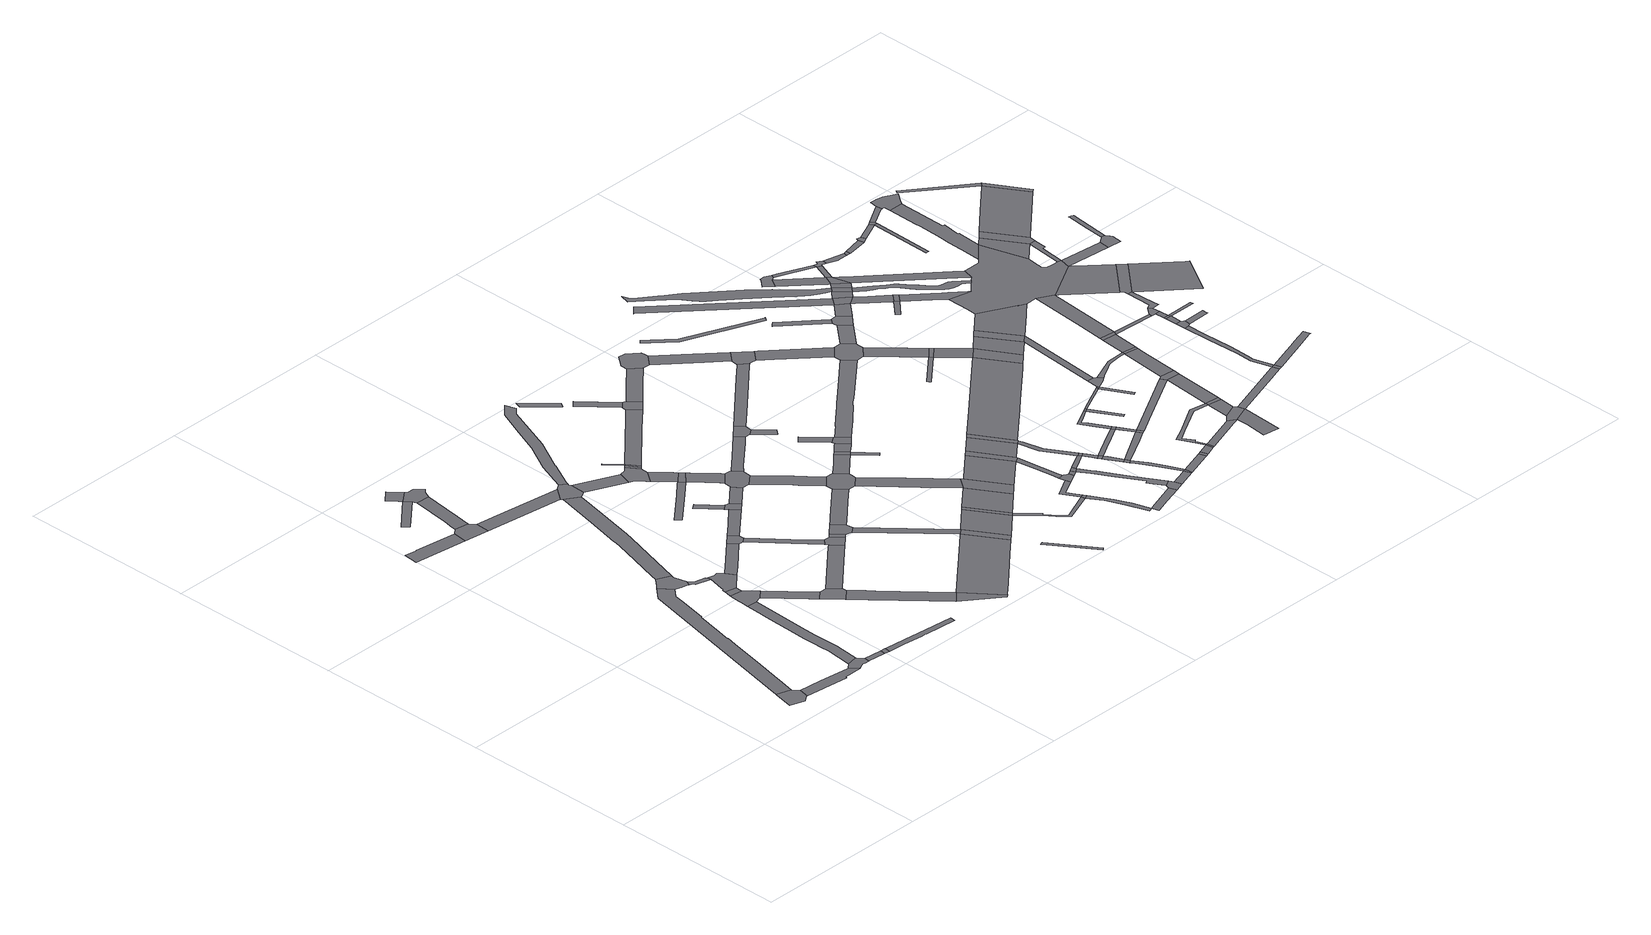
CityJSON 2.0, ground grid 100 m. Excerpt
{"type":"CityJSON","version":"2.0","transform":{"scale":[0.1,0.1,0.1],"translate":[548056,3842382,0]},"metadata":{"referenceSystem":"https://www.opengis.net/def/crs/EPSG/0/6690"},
"CityObjects":{
"road1":{"type":"Road","geometry":[{"type":"MultiSurface","lod":"1","boundaries":[[[0,1,2,3,4,5,6,7,8]]]}]},
"road2":{"type":"Road","attributes":{"RoadStructureAttribute.sectionType":"1"},"geometry":[{"type":"MultiSurface","lod":"1","boundaries":[[[9,6,5,10,11,12,13,14,15]]]}]},
"road3":{"type":"Road","attributes":{"RoadStructureAttribute.sectionType":"1"},"geometry":[{"type":"MultiSurface","lod":"1","boundaries":[[[16,17,18,19,0,8,20,21,22,23,24,25,26,27,28,29,30,31,32]]]}]},
"road4":{"type":"Road","attributes":{"RoadStructureAttribute.sectionType":"1"},"geometry":[{"type":"MultiSurface","lod":"1","boundaries":[[[33,34,35,36,37,38]]]}]},
"road5":{"type":"Road","geometry":[{"type":"MultiSurface","lod":"1","boundaries":[[[39,40,41,15,14,42,43,44,45,46,47]]]}]},
"road6":{"type":"Road","attributes":{"RoadStructureAttribute.sectionType":"1"},"geometry":[{"type":"MultiSurface","lod":"1","boundaries":[[[47,46,48,49,50]]]}]},
"road7":{"type":"Road","attributes":{"RoadStructureAttribute.sectionType":"1"},"geometry":[{"type":"MultiSurface","lod":"1","boundaries":[[[51,52,53,54,55,56,57,58,59,60,61,41,40,62,63,64,65,66]]]}]},
"road8":{"type":"Road","geometry":[{"type":"MultiSurface","lod":"1","boundaries":[[[50,49,67,68]]]}]},
"road9":{"type":"Road","attributes":{"RoadStructureAttribute.sectionType":"1"},"geometry":[{"type":"MultiSurface","lod":"1","boundaries":[[[69,70,71,72,73]]]}]},
"road10":{"type":"Road","geometry":[{"type":"MultiSurface","lod":"1","boundaries":[[[74,38,37,75,76,77]]]}]},
"road11":{"type":"Road","geometry":[{"type":"MultiSurface","lod":"1","boundaries":[[[78,79,16,32,80,81,82,83,84,85,86,87]]]}]},
"road12":{"type":"Road","attributes":{"RoadStructureAttribute.sectionType":"1"},"geometry":[{"type":"MultiSurface","lod":"1","boundaries":[[[88,89,90,91,74,77,92,93,94,95]]]}]},
"road13":{"type":"Road","attributes":{"RoadStructureAttribute.sectionType":"1"},"geometry":[{"type":"MultiSurface","lod":"1","boundaries":[[[96,97,98,99]]]}]},
"road14":{"type":"Road","geometry":[{"type":"MultiSurface","lod":"1","boundaries":[[[97,100,101,102,103,51,66,104,105,106,107,98]]]}]},
"road15":{"type":"Road","attributes":{"RoadStructureAttribute.sectionType":"1"},"geometry":[{"type":"MultiSurface","lod":"1","boundaries":[[[108,109,110,111,69,112]]]}]},
"road16":{"type":"Road","attributes":{"RoadStructureAttribute.sectionType":"1"},"geometry":[{"type":"MultiSurface","lod":"1","boundaries":[[[113,114,115,116,84,83,117,118,119,120,121,122]]]}]},
"road17":{"type":"Road","geometry":[{"type":"MultiSurface","lod":"1","boundaries":[[[123,124,112,69,73,88,95,125,126,127,128,129]]]}]},
"road18":{"type":"Road","geometry":[{"type":"MultiSurface","lod":"1","boundaries":[[[130,131,132,122,121,133,134,135,96,99,136,137]]]}]},
"road19":{"type":"Road","attributes":{"RoadStructureAttribute.sectionType":"1"},"geometry":[{"type":"MultiSurface","lod":"1","boundaries":[[[138,139,140,141,68,67,142,143,144,145,146,147]]]}]},
"road20":{"type":"Road","attributes":{"RoadStructureAttribute.sectionType":"1"},"geometry":[{"type":"MultiSurface","lod":"1","boundaries":[[[148,107,106,149,150,151,152]]]}]},
"road21":{"type":"Road","attributes":{"RoadStructureAttribute.sectionType":"1"},"geometry":[{"type":"MultiSurface","lod":"1","boundaries":[[[153,154,155,156,157,158,159,78,87,160,161,162,163,164]]]}]},
"road22":{"type":"Road","attributes":{"RoadStructureAttribute.sectionType":"1"},"geometry":[{"type":"MultiSurface","lod":"1","boundaries":[[[165,76,75,166,167]]]}]},
"road23":{"type":"Road","geometry":[{"type":"MultiSurface","lod":"1","boundaries":[[[168,152,151,169,170,171,172,173]]]}]},
"road24":{"type":"Road","attributes":{"RoadStructureAttribute.sectionType":"1"},"geometry":[{"type":"MultiSurface","lod":"1","boundaries":[[[174,175,137,136,176,177,178]]]}]},
"road25":{"type":"Road","attributes":{"RoadStructureAttribute.sectionType":"1"},"geometry":[{"type":"MultiSurface","lod":"1","boundaries":[[[179,180,181,171,170,182,183,184,185,186]]]}]},
"road26":{"type":"Road","geometry":[{"type":"MultiSurface","lod":"1","boundaries":[[[187,174,178,188,189,190,191,192,193]]]}]},
"road27":{"type":"Road","geometry":[{"type":"MultiSurface","lod":"1","boundaries":[[[194,195,167,166,153,164,196,197,198,199]]]}]},
"road28":{"type":"Road","attributes":{"RoadStructureAttribute.sectionType":"1"},"geometry":[{"type":"MultiSurface","lod":"1","boundaries":[[[200,201,173,172,202,203]]]}]},
"road29":{"type":"Road","geometry":[{"type":"MultiSurface","lod":"1","boundaries":[[[186,185,204,205]]]}]},
"road30":{"type":"Road","attributes":{"RoadStructureAttribute.sectionType":"1"},"geometry":[{"type":"MultiSurface","lod":"1","boundaries":[[[206,191,190,207,208]]]}]},
"road31":{"type":"Road","attributes":{"RoadStructureAttribute.sectionType":"1"},"geometry":[{"type":"MultiSurface","lod":"1","boundaries":[[[209,210,187,193,211]]]}]},
"road32":{"type":"Road","attributes":{"RoadStructureAttribute.sectionType":"1"},"geometry":[{"type":"MultiSurface","lod":"1","boundaries":[[[197,196,212,213,214,215]]]}]},
"road33":{"type":"Road","attributes":{"RoadStructureAttribute.sectionType":"1"},"geometry":[{"type":"MultiSurface","lod":"1","boundaries":[[[216,217,218,219,220,221,222,223]]]}]},
"road34":{"type":"Road","geometry":[{"type":"MultiSurface","lod":"1","boundaries":[[[224,225,226,227,228,229]]]}]},
"road35":{"type":"Road","geometry":[{"type":"MultiSurface","lod":"1","boundaries":[[[230,208,207,231,200,203,232,233,234,235]]]}]},
"road36":{"type":"Road","geometry":[{"type":"MultiSurface","lod":"1","boundaries":[[[236,237,229,228,238,209,211,239,240]]]}]},
"road37":{"type":"Road","attributes":{"RoadStructureAttribute.sectionType":"1"},"geometry":[{"type":"MultiSurface","lod":"1","boundaries":[[[241,235,234,242,243,244]]]}]},
"road38":{"type":"Road","geometry":[{"type":"MultiSurface","lod":"1","boundaries":[[[245,246,215,214,247,248,249,250,251,252]]]}]},
"road39":{"type":"Road","attributes":{"RoadStructureAttribute.sectionType":"1"},"geometry":[{"type":"MultiSurface","lod":"1","boundaries":[[[253,254,255,256,257,194,199,258,259,260,261,262,263,264]]]}]},
"road40":{"type":"Road","geometry":[{"type":"MultiSurface","lod":"1","boundaries":[[[265,241,244,266,267,268,269,270]]]}]},
"road41":{"type":"Road","geometry":[{"type":"MultiSurface","lod":"1","boundaries":[[[271,272,273,274]]]}]},
"road42":{"type":"Road","attributes":{"RoadStructureAttribute.sectionType":"1"},"geometry":[{"type":"MultiSurface","lod":"1","boundaries":[[[275,276,277,278,186,205,279,280,281,282,283,284]]]}]},
"road43":{"type":"Road","attributes":{"RoadStructureAttribute.sectionType":"1"},"geometry":[{"type":"MultiSurface","lod":"1","boundaries":[[[285,286,251,250,287,288,216,289]]]}]},
"road44":{"type":"Road","attributes":{"RoadStructureAttribute.sectionType":"1"},"geometry":[{"type":"MultiSurface","lod":"1","boundaries":[[[273,245,252,290]]]}]},
"road45":{"type":"Road","attributes":{"RoadStructureAttribute.sectionType":"1"},"geometry":[{"type":"MultiSurface","lod":"1","boundaries":[[[291,240,239,292]]]}]},
"road46":{"type":"Road","geometry":[{"type":"MultiSurface","lod":"1","boundaries":[[[274,273,290,293]]]}]},
"road47":{"type":"Road","geometry":[{"type":"MultiSurface","lod":"1","boundaries":[[[289,216,223,294,295]]]}]},
"road48":{"type":"Road","attributes":{"RoadStructureAttribute.sectionType":"1"},"geometry":[{"type":"MultiSurface","lod":"1","boundaries":[[[296,297,298,295,294,299,300,301,302,303,304]]]}]},
"road49":{"type":"Road","attributes":{"RoadStructureAttribute.sectionType":"1"},"geometry":[{"type":"MultiSurface","lod":"1","boundaries":[[[268,267,275,305]]]}]},
"road50":{"type":"Road","geometry":[{"type":"MultiSurface","lod":"1","boundaries":[[[306,304,303,307,308,291,292,309,310,311,312,313,314,315]]]}]},
"road51":{"type":"Road","attributes":{"RoadStructureAttribute.sectionType":"1"},"geometry":[{"type":"MultiSurface","lod":"1","boundaries":[[[316,317,318,265,270,319,320,321]]]}]},
"road52":{"type":"Road","attributes":{"RoadStructureAttribute.sectionType":"1"},"geometry":[{"type":"MultiSurface","lod":"1","boundaries":[[[322,323,324,325,311,310,326,327,328,329,330,331]]]}]},
"road53":{"type":"Road","attributes":{"RoadStructureAttribute.sectionType":"1"},"geometry":[{"type":"MultiSurface","lod":"1","boundaries":[[[332,333,334,335,274,293,336,337]]]}]},
"road54":{"type":"Road","geometry":[{"type":"MultiSurface","lod":"1","boundaries":[[[305,275,284,338]]]}]},
"road55":{"type":"Road","geometry":[{"type":"MultiSurface","lod":"1","boundaries":[[[339,340,341,342,343]]]}]},
"road56":{"type":"Road","attributes":{"RoadStructureAttribute.sectionType":"1"},"geometry":[{"type":"MultiSurface","lod":"1","boundaries":[[[344,345,315,314,346,347,348,349]]]}]},
"road57":{"type":"Road","attributes":{"RoadStructureAttribute.sectionType":"1"},"geometry":[{"type":"MultiSurface","lod":"1","boundaries":[[[350,351,305,338,352,353,354,355,356]]]}]},
"road58":{"type":"Road","attributes":{"RoadStructureAttribute.sectionType":"1"},"geometry":[{"type":"MultiSurface","lod":"1","boundaries":[[[357,358,359,360,361,362]]]}]},
"road59":{"type":"Road","geometry":[{"type":"MultiSurface","lod":"1","boundaries":[[[331,330,363,364,316,321,365,366,367,368,369]]]}]},
"road60":{"type":"Road","geometry":[{"type":"MultiSurface","lod":"1","boundaries":[[[370,371,372,373]]]}]},
"road61":{"type":"Road","geometry":[{"type":"MultiSurface","lod":"1","boundaries":[[[374,350,356,375]]]}]},
"road62":{"type":"Road","attributes":{"RoadStructureAttribute.sectionType":"1"},"geometry":[{"type":"MultiSurface","lod":"1","boundaries":[[[376,366,365,377,378,379]]]}]},
"road63":{"type":"Road","attributes":{"RoadStructureAttribute.sectionType":"1"},"geometry":[{"type":"MultiSurface","lod":"1","boundaries":[[[380,381,382,369,368,383,384,385]]]}]},
"road64":{"type":"Road","geometry":[{"type":"MultiSurface","lod":"1","boundaries":[[[373,372,332,337,386,387,388]]]}]},
"road65":{"type":"Road","geometry":[{"type":"MultiSurface","lod":"1","boundaries":[[[389,344,349,390,391,392]]]}]},
"road66":{"type":"Road","attributes":{"RoadStructureAttribute.sectionType":"1"},"geometry":[{"type":"MultiSurface","lod":"1","boundaries":[[[378,374,375,393,394]]]}]},
"road67":{"type":"Road","geometry":[{"type":"MultiSurface","lod":"1","boundaries":[[[395,396,391,390]]]}]},
"road68":{"type":"Road","geometry":[{"type":"MultiSurface","lod":"1","boundaries":[[[397,380,385,398]]]}]},
"road69":{"type":"Road","attributes":{"RoadStructureAttribute.sectionType":"1"},"geometry":[{"type":"MultiSurface","lod":"1","boundaries":[[[399,400,401,402,375,356,403,404,405,406,407]]]}]},
"road70":{"type":"Road","attributes":{"RoadStructureAttribute.sectionType":"1"},"geometry":[{"type":"MultiSurface","lod":"1","boundaries":[[[408,409,397,398,410,411]]]}]},
"road71":{"type":"Road","geometry":[{"type":"MultiSurface","lod":"1","boundaries":[[[412,413,414,398,385]]]}]},
"road72":{"type":"Road","geometry":[{"type":"MultiSurface","lod":"1","boundaries":[[[415,416,417,418,419]]]}]},
"road73":{"type":"Road","geometry":[{"type":"MultiSurface","lod":"1","boundaries":[[[379,378,394,420,421,422]]]}]},
"road74":{"type":"Road","attributes":{"RoadStructureAttribute.sectionType":"1"},"geometry":[{"type":"MultiSurface","lod":"1","boundaries":[[[423,424,425,426,388,387,427,428]]]}]},
"road75":{"type":"Road","geometry":[{"type":"MultiSurface","lod":"1","boundaries":[[[419,418,429,408,411,430,431]]]}]},
"road76":{"type":"Road","attributes":{"RoadStructureAttribute.sectionType":"1"},"geometry":[{"type":"MultiSurface","lod":"1","boundaries":[[[432,433,434,422,421,435,436,437,438,439]]]}]},
"road77":{"type":"Road","geometry":[{"type":"MultiSurface","lod":"1","boundaries":[[[440,407,406,441]]]}]},
"road78":{"type":"Road","attributes":{"RoadStructureAttribute.sectionType":"1"},"geometry":[{"type":"MultiSurface","lod":"1","boundaries":[[[442,443,444,407,440,445,446,447]]]}]},
"road79":{"type":"Road","attributes":{"RoadStructureAttribute.sectionType":"1"},"geometry":[{"type":"MultiSurface","lod":"1","boundaries":[[[448,449,450,451,441,406,452,453,454,455]]]}]},
"road80":{"type":"Road","attributes":{"RoadStructureAttribute.sectionType":"1"},"geometry":[{"type":"MultiSurface","lod":"1","boundaries":[[[456,457,458,459,389,392,460,461,462,463]]]}]},
"road81":{"type":"Road","geometry":[{"type":"MultiSurface","lod":"1","boundaries":[[[464,465,423,428,466,467,468,469,470,471]]]}]},
"road82":{"type":"Road","geometry":[{"type":"MultiSurface","lod":"1","boundaries":[[[472,432,439,473,474]]]}]},
"road83":{"type":"Road","geometry":[{"type":"MultiSurface","lod":"1","boundaries":[[[475,476,477,478,442,447,479,480]]]}]},
"road84":{"type":"Road","attributes":{"RoadStructureAttribute.sectionType":"1"},"geometry":[{"type":"MultiSurface","lod":"1","boundaries":[[[481,482,473,439,483,484,478,477]]]}]},
"road85":{"type":"Road","attributes":{"RoadStructureAttribute.sectionType":"1"},"geometry":[{"type":"MultiSurface","lod":"1","boundaries":[[[485,486,455,487,488,489]]]}]},
"road86":{"type":"Road","attributes":{"RoadStructureAttribute.sectionType":"1"},"geometry":[{"type":"MultiSurface","lod":"1","boundaries":[[[490,480,479,491]]]}]},
"road87":{"type":"Road","attributes":{"RoadStructureAttribute.sectionType":"1"},"geometry":[{"type":"MultiSurface","lod":"1","boundaries":[[[492,493,472,474,494,495,496,497,498]]]}]},
"road88":{"type":"Road","geometry":[{"type":"MultiSurface","lod":"1","boundaries":[[[499,490,491,500]]]}]},
"road89":{"type":"Road","attributes":{"RoadStructureAttribute.sectionType":"1"},"geometry":[{"type":"MultiSurface","lod":"1","boundaries":[[[501,467,466,502,503,504]]]}]},
"road90":{"type":"Road","attributes":{"RoadStructureAttribute.sectionType":"1"},"geometry":[{"type":"MultiSurface","lod":"1","boundaries":[[[505,506,507,508,500,491,509,510,511,512,513,514,515]]]}]},
"road91":{"type":"Road","attributes":{"RoadStructureAttribute.sectionType":"1"},"geometry":[{"type":"MultiSurface","lod":"1","boundaries":[[[516,517,518,519,520,521,522,523,524,525,431,430,526,527,528,529,530,531,532,533,534,535]]]}]},
"road92":{"type":"Road","geometry":[{"type":"MultiSurface","lod":"1","boundaries":[[[536,537,492,498,538,539]]]}]},
"road93":{"type":"Road","attributes":{"RoadStructureAttribute.sectionType":"1"},"geometry":[{"type":"MultiSurface","lod":"1","boundaries":[[[540,541,499,500,542,543]]]}]},
"road94":{"type":"Road","geometry":[{"type":"MultiSurface","lod":"1","boundaries":[[[515,514,485,489,544,545]]]}]},
"road95":{"type":"Road","attributes":{"RoadStructureAttribute.sectionType":"1"},"geometry":[{"type":"MultiSurface","lod":"1","boundaries":[[[546,547,538,498,548,540,549]]]}]},
"road96":{"type":"Road","geometry":[{"type":"MultiSurface","lod":"1","boundaries":[[[549,540,543,550]]]}]},
"road97":{"type":"Road","attributes":{"RoadStructureAttribute.sectionType":"1"},"geometry":[{"type":"MultiSurface","lod":"1","boundaries":[[[551,552,550,543,553,554,555]]]}]},
"road98":{"type":"Road","geometry":[{"type":"MultiSurface","lod":"1","boundaries":[[[555,554,556,557]]]}]},
"road99":{"type":"Road","geometry":[{"type":"MultiSurface","lod":"1","boundaries":[[[504,503,558,456,463,559,560,561]]]}]},
"road100":{"type":"Road","attributes":{"RoadStructureAttribute.sectionType":"1"},"geometry":[{"type":"MultiSurface","lod":"1","boundaries":[[[562,557,556,563,564,565]]]}]},
"road101":{"type":"Road","attributes":{"RoadStructureAttribute.sectionType":"1"},"geometry":[{"type":"MultiSurface","lod":"1","boundaries":[[[566,567,568,545,544,569]]]}]},
"road102":{"type":"Road","geometry":[{"type":"MultiSurface","lod":"1","boundaries":[[[565,564,570,571]]]}]},
"road103":{"type":"Road","attributes":{"RoadStructureAttribute.sectionType":"1"},"geometry":[{"type":"MultiSurface","lod":"1","boundaries":[[[572,573,574,571,570,575,576,566,577]]]}]},
"road104":{"type":"Road","geometry":[{"type":"MultiSurface","lod":"1","boundaries":[[[577,566,569,578]]]}]},
"road105":{"type":"Road","attributes":{"RoadStructureAttribute.sectionType":"1"},"geometry":[{"type":"MultiSurface","lod":"1","boundaries":[[[579,580,581,582,583,584,585,586,587,588,589]]]}]},
"road106":{"type":"Road","attributes":{"RoadStructureAttribute.sectionType":"1"},"geometry":[{"type":"MultiSurface","lod":"1","boundaries":[[[590,591,592,593,555,557,594,595,596,597]]]}]},
"road107":{"type":"Road","attributes":{"RoadStructureAttribute.sectionType":"1"},"geometry":[{"type":"MultiSurface","lod":"1","boundaries":[[[598,561,560,599,600,601]]]}]},
"road108":{"type":"Road","attributes":{"RoadStructureAttribute.sectionType":"1"},"geometry":[{"type":"MultiSurface","lod":"1","boundaries":[[[602,603,604,565,571,605,606,607]]]}]},
"road109":{"type":"Road","attributes":{"RoadStructureAttribute.sectionType":"1"},"geometry":[{"type":"MultiSurface","lod":"1","boundaries":[[[608,609,577,578,610,611,612]]]}]},
"road110":{"type":"Road","attributes":{"RoadStructureAttribute.sectionType":"1"},"geometry":[{"type":"MultiSurface","lod":"1","boundaries":[[[613,614,615,616,536,539,617,618,619,620,621,622]]]}]},
"road111":{"type":"Road","attributes":{"RoadStructureAttribute.sectionType":"1"},"geometry":[{"type":"MultiSurface","lod":"1","boundaries":[[[623,624,625,626,590,627,628,629,630,631]]]}]},
"road112":{"type":"Road","geometry":[{"type":"MultiSurface","lod":"1","boundaries":[[[632,608,612,633]]]}]},
"road113":{"type":"Road","geometry":[{"type":"MultiSurface","lod":"1","boundaries":[[[627,590,597,634]]]}]},
"road114":{"type":"Road","attributes":{"RoadStructureAttribute.sectionType":"1"},"geometry":[{"type":"MultiSurface","lod":"1","boundaries":[[[634,597,602,635]]]}]},
"road115":{"type":"Road","geometry":[{"type":"MultiSurface","lod":"1","boundaries":[[[636,637,601,600,516,535,638,639,640,641,642]]]}]},
"road116":{"type":"Road","geometry":[{"type":"MultiSurface","lod":"1","boundaries":[[[635,602,607,643]]]}]},
"road117":{"type":"Road","attributes":{"RoadStructureAttribute.sectionType":"1"},"geometry":[{"type":"MultiSurface","lod":"1","boundaries":[[[644,645,632,633,646]]]}]},
"road118":{"type":"Road","geometry":[{"type":"MultiSurface","lod":"1","boundaries":[[[647,648,649,650,651,652]]]}]},
"road119":{"type":"Road","geometry":[{"type":"MultiSurface","lod":"1","boundaries":[[[653,644,646,654]]]}]},
"road120":{"type":"Road","geometry":[{"type":"MultiSurface","lod":"1","boundaries":[[[655,623,631,656]]]}]},
"road121":{"type":"Road","geometry":[{"type":"MultiSurface","lod":"1","boundaries":[[[657,658,659,656,631]]]}]},
"road122":{"type":"Road","attributes":{"RoadStructureAttribute.sectionType":"1"},"geometry":[{"type":"MultiSurface","lod":"1","boundaries":[[[660,661,639,638,662,663,647,664]]]}]},
"road123":{"type":"Road","attributes":{"RoadStructureAttribute.sectionType":"1"},"geometry":[{"type":"MultiSurface","lod":"1","boundaries":[[[665,666,667,668,669,670,671,672,673,674]]]}]},
"road124":{"type":"Road","attributes":{"RoadStructureAttribute.sectionType":"1"},"geometry":[{"type":"MultiSurface","lod":"1","boundaries":[[[675,676,677,678,679,680]]]}]},
"road125":{"type":"Road","attributes":{"RoadStructureAttribute.sectionType":"1"},"geometry":[{"type":"MultiSurface","lod":"1","boundaries":[[[681,636,642,682]]]}]},
"road126":{"type":"Road","attributes":{"RoadStructureAttribute.sectionType":"1"},"geometry":[{"type":"MultiSurface","lod":"1","boundaries":[[[683,684,655,656,685]]]}]},
"road127":{"type":"Road","geometry":[{"type":"MultiSurface","lod":"1","boundaries":[[[664,647,652,686]]]}]},
"road128":{"type":"Road","attributes":{"RoadStructureAttribute.sectionType":"1"},"geometry":[{"type":"MultiSurface","lod":"1","boundaries":[[[687,688,689,690,644,653,691,692,693,694,695,696,697]]]}]},
"road129":{"type":"Road","attributes":{"RoadStructureAttribute.sectionType":"1"},"geometry":[{"type":"MultiSurface","lod":"1","boundaries":[[[698,699,700,653,654,701,702,703]]]}]},
"road130":{"type":"Road","geometry":[{"type":"MultiSurface","lod":"1","boundaries":[[[704,705,706,707,708,709,710,711,712,713,714,715,716,717,718,719,720,721,722,723,724,725,726,727,728,729,730,731,732,733]]]}]},
"road131":{"type":"Road","attributes":{"RoadStructureAttribute.sectionType":"1"},"geometry":[{"type":"MultiSurface","lod":"1","boundaries":[[[734,735,686,652,736,613,737]]]}]},
"road132":{"type":"Road","geometry":[{"type":"MultiSurface","lod":"1","boundaries":[[[738,680,679,681,682,739,740]]]}]},
"road133":{"type":"Road","attributes":{"RoadStructureAttribute.sectionType":"1"},"geometry":[{"type":"MultiSurface","lod":"1","boundaries":[[[741,635,643,742,743]]]}]},
"road134":{"type":"Road","geometry":[{"type":"MultiSurface","lod":"1","boundaries":[[[744,683,685,745]]]}]},
"road135":{"type":"Road","geometry":[{"type":"MultiSurface","lod":"1","boundaries":[[[746,747,748,745,685]]]}]},
"road136":{"type":"Road","geometry":[{"type":"MultiSurface","lod":"1","boundaries":[[[737,613,622,749,750]]]}]},
"road137":{"type":"Road","attributes":{"RoadStructureAttribute.sectionType":"1"},"geometry":[{"type":"MultiSurface","lod":"1","boundaries":[[[673,738,740,751]]]}]},
"road138":{"type":"Road","geometry":[{"type":"MultiSurface","lod":"1","boundaries":[[[752,744,745,753,754,755,756,757]]]}]},
"road139":{"type":"Road","attributes":{"RoadStructureAttribute.sectionType":"1"},"geometry":[{"type":"MultiSurface","lod":"1","boundaries":[[[758,703,759,760,761]]]}]},
"road140":{"type":"Road","geometry":[{"type":"MultiSurface","lod":"1","boundaries":[[[762,763,764,698,703,758,765]]]}]},
"road141":{"type":"Road","geometry":[{"type":"MultiSurface","lod":"1","boundaries":[[[766,767,768,769,770,771,772,773,774,775,776]]]}]},
"road142":{"type":"Road","attributes":{"RoadStructureAttribute.sectionType":"1"},"geometry":[{"type":"MultiSurface","lod":"1","boundaries":[[[777,737,750,778,779,780]]]}]},
"road143":{"type":"Road","attributes":{"RoadStructureAttribute.sectionType":"1"},"geometry":[{"type":"MultiSurface","lod":"1","boundaries":[[[696,763,762,781]]]}]},
"road144":{"type":"Road","geometry":[{"type":"MultiSurface","lod":"1","boundaries":[[[674,673,751,782]]]}]},
"road145":{"type":"Road","attributes":{"RoadStructureAttribute.sectionType":"1"},"geometry":[{"type":"MultiSurface","lod":"1","boundaries":[[[783,784,785,780,752,757]]]}]},
"road146":{"type":"Road","geometry":[{"type":"MultiSurface","lod":"1","boundaries":[[[697,696,781,786]]]}]},
"road147":{"type":"Road","attributes":{"RoadStructureAttribute.sectionType":"1"},"geometry":[{"type":"MultiSurface","lod":"1","boundaries":[[[732,787,788,674,782,789]]]}]},
"road148":{"type":"Road","attributes":{"RoadStructureAttribute.sectionType":"1"},"geometry":[{"type":"MultiSurface","lod":"1","boundaries":[[[790,791,773,772,792,793,794,795]]]}]},
"road149":{"type":"Road","geometry":[{"type":"MultiSurface","lod":"1","boundaries":[[[796,797,798,799]]]}]},
"road150":{"type":"Road","geometry":[{"type":"MultiSurface","lod":"1","boundaries":[[[800,801,802,777,780,785]]]}]},
"road151":{"type":"Road","attributes":{"RoadStructureAttribute.sectionType":"1"},"geometry":[{"type":"MultiSurface","lod":"1","boundaries":[[[803,804,782,751,805,806,807,796,808]]]}]},
"road152":{"type":"Road","attributes":{"RoadStructureAttribute.sectionType":"1"},"geometry":[{"type":"MultiSurface","lod":"1","boundaries":[[[743,809,697,786,810,811]]]}]},
"road153":{"type":"Road","attributes":{"RoadStructureAttribute.sectionType":"1"},"geometry":[{"type":"MultiSurface","lod":"1","boundaries":[[[812,813,755,754,814,815,816,817,818,819,820]]]}]},
"road154":{"type":"Road","geometry":[{"type":"MultiSurface","lod":"1","boundaries":[[[733,732,789,821]]]}]},
"road155":{"type":"Road","attributes":{"RoadStructureAttribute.sectionType":"1"},"geometry":[{"type":"MultiSurface","lod":"1","boundaries":[[[794,733,821,822,823]]]}]},
"road156":{"type":"Road","attributes":{"RoadStructureAttribute.sectionType":"1"},"geometry":[{"type":"MultiSurface","lod":"1","boundaries":[[[824,776,775,825,826,827]]]}]},
"road157":{"type":"Road","geometry":[{"type":"MultiSurface","lod":"1","boundaries":[[[828,829,741,743,811,830]]]}]},
"road158":{"type":"Road","geometry":[{"type":"MultiSurface","lod":"1","boundaries":[[[808,796,799,831]]]}]},
"road159":{"type":"Road","geometry":[{"type":"MultiSurface","lod":"1","boundaries":[[[795,794,823,832]]]}]},
"road160":{"type":"Road","attributes":{"RoadStructureAttribute.sectionType":"1"},"geometry":[{"type":"MultiSurface","lod":"1","boundaries":[[[826,795,832,833,834]]]}]},
"road161":{"type":"Road","attributes":{"RoadStructureAttribute.sectionType":"1"},"geometry":[{"type":"MultiSurface","lod":"1","boundaries":[[[820,828,830,835,836]]]}]},
"road162":{"type":"Road","geometry":[{"type":"MultiSurface","lod":"1","boundaries":[[[837,838,800,785,839,840,841,842,843,844,845,846,847,848]]]}]},
"road163":{"type":"Road","attributes":{"RoadStructureAttribute.sectionType":"1"},"geometry":[{"type":"MultiSurface","lod":"1","boundaries":[[[849,850,851,852,765,758,853,854]]]}]},
"road164":{"type":"Road","geometry":[{"type":"MultiSurface","lod":"1","boundaries":[[[812,820,836,855]]]}]},
"road165":{"type":"Road","geometry":[{"type":"MultiSurface","lod":"1","boundaries":[[[856,857,827,826,834,858,859,860]]]}]},
"road166":{"type":"Road","attributes":{"RoadStructureAttribute.sectionType":"1"},"geometry":[{"type":"MultiSurface","lod":"1","boundaries":[[[861,862,863,831,799,864,865,866]]]}]},
"road167":{"type":"Road","geometry":[{"type":"MultiSurface","lod":"1","boundaries":[[[867,868,869,870,871,872,873,874,875,876,877,878,821,789,879,880,881,882,883,884,885,886,887,888,889,890,891,892,893,894,895,896,897]]]}]},
"road168":{"type":"Road","attributes":{"RoadStructureAttribute.sectionType":"1"},"geometry":[{"type":"MultiSurface","lod":"1","boundaries":[[[898,812,855,899]]]}]},
"road169":{"type":"Road","geometry":[{"type":"MultiSurface","lod":"1","boundaries":[[[900,898,899,901]]]}]},
"road170":{"type":"Road","attributes":{"RoadStructureAttribute.sectionType":"1"},"geometry":[{"type":"MultiSurface","lod":"1","boundaries":[[[902,860,859,903,904,905,906]]]}]},
"road171":{"type":"Road","attributes":{"RoadStructureAttribute.sectionType":"1"},"geometry":[{"type":"MultiSurface","lod":"1","boundaries":[[[907,908,909,832,823,910,911,912,913]]]}]},
"road172":{"type":"Road","geometry":[{"type":"MultiSurface","lod":"1","boundaries":[[[914,906,905,915]]]}]},
"road173":{"type":"Road","attributes":{"RoadStructureAttribute.sectionType":"1"},"geometry":[{"type":"MultiSurface","lod":"1","boundaries":[[[916,917,900,901,918,919]]]}]},
"road174":{"type":"Road","geometry":[{"type":"MultiSurface","lod":"1","boundaries":[[[920,849,854,921]]]}]},
"road175":{"type":"Road","attributes":{"RoadStructureAttribute.sectionType":"1"},"geometry":[{"type":"MultiSurface","lod":"1","boundaries":[[[901,899,922,923]]]}]},
"road176":{"type":"Road","attributes":{"RoadStructureAttribute.sectionType":"1"},"geometry":[{"type":"MultiSurface","lod":"1","boundaries":[[[924,925,914,915,926,927]]]}]},
"road177":{"type":"Road","attributes":{"RoadStructureAttribute.sectionType":"1"},"geometry":[{"type":"MultiSurface","lod":"1","boundaries":[[[928,929,930,931,932,933,934,935,936,849,920]]]}]},
"road178":{"type":"Road","geometry":[{"type":"MultiSurface","lod":"1","boundaries":[[[937,938,939,940,913,912,897,896,866,865,941,837,848,846,845,942,916,919,943,944,945,946,947,948,949,950]]]}]},
"road179":{"type":"Road","geometry":[{"type":"MultiSurface","lod":"1","boundaries":[[[951,924,927,952,953]]]}]},
"road180":{"type":"Road","geometry":[{"type":"MultiSurface","lod":"1","boundaries":[[[954,955,956,957,933,932,958,959,960,961]]]}]},
"road181":{"type":"Road","attributes":{"RoadStructureAttribute.sectionType":"1"},"geometry":[{"type":"MultiSurface","lod":"1","boundaries":[[[962,963,957,956]]]}]},
"road182":{"type":"Road","geometry":[{"type":"MultiSurface","lod":"1","boundaries":[[[964,965,963,962]]]}]},
"road183":{"type":"Road","attributes":{"RoadStructureAttribute.sectionType":"1"},"geometry":[{"type":"MultiSurface","lod":"1","boundaries":[[[966,967,965,964]]]}]},
"road184":{"type":"Road","geometry":[{"type":"MultiSurface","lod":"1","boundaries":[[[968,923,922,967,966,969]]]}]},
"road185":{"type":"Road","attributes":{"RoadStructureAttribute.sectionType":"1"},"geometry":[{"type":"MultiSurface","lod":"1","boundaries":[[[970,953,952,971,972]]]}]},
"road186":{"type":"Road","attributes":{"RoadStructureAttribute.sectionType":"1"},"geometry":[{"type":"MultiSurface","lod":"1","boundaries":[[[973,974,975,920,921,976,977,978,979]]]}]},
"road187":{"type":"Road","attributes":{"RoadStructureAttribute.sectionType":"1"},"geometry":[{"type":"MultiSurface","lod":"1","boundaries":[[[972,980,981,982,983,984]]]}]},
"road188":{"type":"Road","geometry":[{"type":"MultiSurface","lod":"1","boundaries":[[[985,986,987,961,960]]]}]},
"road189":{"type":"Road","attributes":{"RoadStructureAttribute.sectionType":"1"},"geometry":[{"type":"MultiSurface","lod":"1","boundaries":[[[988,989,990,991,992,993,968,969]]]}]},
"road190":{"type":"Road","geometry":[{"type":"MultiSurface","lod":"1","boundaries":[[[994,970,972,984,995]]]}]},
"road191":{"type":"Road","geometry":[{"type":"MultiSurface","lod":"1","boundaries":[[[996,997,998,964,962]]]}]},
"road192":{"type":"Road","geometry":[{"type":"MultiSurface","lod":"1","boundaries":[[[999,1000,943,919,1001,1002,1003,1004]]]}]},
"road193":{"type":"Road","attributes":{"RoadStructureAttribute.sectionType":"1"},"geometry":[{"type":"MultiSurface","lod":"1","boundaries":[[[1005,1006,994,995,1007,1008]]]}]},
"road194":{"type":"Road","attributes":{"RoadStructureAttribute.sectionType":"1"},"geometry":[{"type":"MultiSurface","lod":"1","boundaries":[[[1009,1010,1011,1012,1013,1014,1015,938,937,1016,1017,1018,1019,1020]]]}]},
"road195":{"type":"Road","geometry":[{"type":"MultiSurface","lod":"1","boundaries":[[[1021,1022,1023,937,950,1024,1025,1026,1027,1028]]]}]},
"road196":{"type":"Road","geometry":[{"type":"MultiSurface","lod":"1","boundaries":[[[1004,1003,1029,991,990,1030]]]}]},
"road197":{"type":"Road","attributes":{"RoadStructureAttribute.sectionType":"1"},"geometry":[{"type":"MultiSurface","lod":"1","boundaries":[[[1028,945,944,1031,1032,1033]]]}]},
"road198":{"type":"Road","geometry":[{"type":"MultiSurface","lod":"1","boundaries":[[[1034,1035,1021,1028,1033,1036]]]}]},
"road199":{"type":"Road","geometry":[{"type":"MultiSurface","lod":"1","boundaries":[[[1037,1038,1039,1005,1008,1040,1041,1009,1020,1042,1043,1044,1045,1046,1047]]]}]},
"road200":{"type":"Road","attributes":{"RoadStructureAttribute.sectionType":"1"},"geometry":[{"type":"MultiSurface","lod":"1","boundaries":[[[1048,1030,990,1049,1050,1051,1052]]]}]},
"road201":{"type":"Road","geometry":[{"type":"MultiSurface","lod":"1","boundaries":[[[1053,944,943,1054,1055]]]}]},
"road202":{"type":"Road","geometry":[{"type":"MultiSurface","lod":"1","boundaries":[[[1056,1057,1058,1055,1054,1059,1060,1061,1062,1063]]]}]},
"road203":{"type":"Road","attributes":{"RoadStructureAttribute.sectionType":"1"},"geometry":[{"type":"MultiSurface","lod":"1","boundaries":[[[1064,1065,1066,1067,1034,1036,1068,1069,1070]]]}]},
"road204":{"type":"Road","attributes":{"RoadStructureAttribute.sectionType":"1"},"geometry":[{"type":"MultiSurface","lod":"1","boundaries":[[[1071,1072,1064,1073]]]}]},
"road205":{"type":"Road","attributes":{"RoadStructureAttribute.sectionType":"1"},"geometry":[{"type":"MultiSurface","lod":"1","boundaries":[[[1074,1075,1076,1077,1078,1056,1063]]]}]},
"road206":{"type":"Road","geometry":[{"type":"MultiSurface","lod":"1","boundaries":[[[1073,1064,1070,1079,1080]]]}]}
},
"vertices":[
[364,269,0],[361,257,0],[338,152,0],[420,126,0],[455,150,0],[460,149,0],[471,208,0],[466,214,0],[445,242,0],
[608,196,0],[710,121,0],[713,132,0],[816,132,0],[818,133,0],[820,134,0],[777,176,0],
[648,1348,0],[628,1326,0],[586,1281,0],[577,1238,0],[469,348,0],[477,388,0],[478,389,0],[509,536,0],[546,703,0],[565,784,0],[561,784,0],[577,859,0],[611,1014,0],[615,1013,0],[647,1165,0],[660,1233,0],[700,1278,0],
[78,2432,0],[77,2432,0],[10,2441,0],[3,2361,0],[308,2320,0],[316,2400,0],
[891,188,0],[870,213,0],[809,201,0],[855,151,0],[873,149,0],[895,147,0],[895,148,0],[896,150,0],[898,179,0],
[991,139,0],[999,139,0],[1001,170,0],
[839,914,0],[837,860,0],[832,755,0],[826,641,0],[823,568,0],[820,510,0],[821,458,0],[822,395,0],[822,389,0],[823,359,0],[823,353,0],[884,357,0],[881,503,0],[884,565,0],[895,866,0],[897,911,0],
[1028,136,0],[1031,167,0],
[352,2785,0],[180,2633,0],[196,2616,0],[210,2599,0],[380,2749,0],
[348,2427,0],[450,2300,0],[454,2381,0],[427,2415,0],
[701,1406,0],[663,1365,0],[719,1272,0],[740,1266,0],[767,1259,0],[780,1255,0],[791,1285,0],[776,1349,0],[774,1358,0],[778,1373,0],
[389,2724,0],[360,2507,0],[351,2449,0],[348,2431,0],[428,2421,0],[438,2498,0],[450,2584,0],[468,2721,0],
[855,1084,0],[849,1042,0],[919,1032,0],[920,1070,0],
[845,1012,0],[843,995,0],[842,977,0],[841,961,0],[908,916,0],[924,922,0],[934,926,0],[979,966,0],
[353,2904,0],[294,2850,0],[339,2800,0],[347,2791,0],[415,2835,0],
[880,1237,0],[881,1242,0],[817,1257,0],[799,1276,0],[791,1251,0],[799,1245,0],[806,1236,0],[881,1213,0],[889,1211,0],[887,1235,0],
[426,2823,0],[425,2824,0],[469,2722,0],[484,2760,0],[490,2765,0],[504,2778,0],[464,2822,0],
[968,1208,0],[947,1228,0],[928,1225,0],[868,1119,0],[866,1108,0],[858,1102,0],[1007,1149,0],[975,1201,0],
[1401,130,0],[1293,141,0],[1154,155,0],[1041,166,0],[1120,127,0],[1240,115,0],[1262,113,0],[1268,112,0],[1447,95,0],[1450,125,0],
[1156,769,0],[1096,745,0],[1111,728,0],[1129,708,0],[1174,749,0],
[907,2230,0],[853,1989,0],[808,1792,0],[804,1772,0],[794,1736,0],[755,1598,0],[711,1442,0],[842,1593,0],[885,1745,0],[897,1792,0],[944,2002,0],[984,2182,0],
[580,2364,0],[897,2240,0],[951,2314,0],
[1183,748,0],[1152,683,0],[1217,612,0],[1277,666,0],[1277,693,0],[1214,746,0],
[1174,1378,0],[1069,1285,0],[1064,1200,0],[1205,1326,0],[1213,1333,0],
[1450,471,0],[1371,560,0],[1339,596,0],[1279,542,0],[1291,529,0],[1491,306,0],[1577,210,0],[1635,264,0],
[1227,1425,0],[1229,1333,0],[1238,1333,0],[1240,1332,0],[1268,1354,0],[1268,1356,0],[1266,1380,0],
[986,2336,0],[975,2329,0],[1020,2201,0],[1024,2289,0],[1017,2299,0],[1021,2309,0],
[1509,1009,0],[1495,997,0],[1459,857,0],[1562,950,0],
[1779,57,0],[1792,67,0],
[1418,1181,0],[1501,1029,0],[1526,1056,0],
[1402,1582,0],[1301,1491,0],[1442,1537,0],
[1150,2142,0],[1227,2109,0],[1239,2104,0],[1262,2182,0],
[1408,1935,0],[1393,1923,0],[1321,1859,0],[1150,1711,0],[1163,1696,0],[1176,1681,0],[1347,1829,0],[1430,1901,0],
[1317,1739,0],[1301,1728,0],[1285,1716,0],[1286,1715,0],[1387,1598,0],[1416,1623,0],
[1528,1056,0],[1504,1026,0],[1575,962,0],[1589,974,0],[1614,997,0],[1561,1056,0],
[1430,1621,0],[1418,1622,0],[1394,1590,0],[1481,1572,0],[1443,1619,0],
[1584,1076,0],[1624,1005,0],[1634,1014,0],[1637,1017,0],
[1324,2212,0],[1299,2189,0],[1268,2092,0],[1292,2065,0],[1305,2050,0],[1319,2035,0],[1367,2101,0],[1368,2143,0],
[1318,3021,0],[1255,2961,0],[1191,2804,0],[1134,2660,0],[1046,2499,0],[1028,2327,0],[1099,2466,0],[1096,2467,0],[1196,2648,0],[1302,2927,0],[1334,2957,0],[1336,2959,0],
[1646,1132,0],[1670,1007,0],[1671,1006,0],[1704,1033,0],[1704,1035,0],[1700,1072,0],
[1268,2315,0],[1259,2307,0],[1335,2222,0],[1343,2230,0],
[2026,611,0],[2019,605,0],[1820,429,0],[1781,394,0],[1792,68,0],[1803,79,0],[1821,95,0],[1931,193,0],[2061,309,0],[2158,396,0],
[1453,2007,0],[1404,2060,0],[1327,2026,0],[1345,2006,0],[1469,1989,0],
[1379,2153,0],
[1552,1717,0],[1590,1669,0],
[1388,2161,0],
[1435,1905,0],[1492,1963,0],
[1607,1834,0],[1559,1888,0],[1506,1948,0],[1445,1894,0],[1498,1834,0],[1530,1799,0],[1545,1779,0],[1560,1760,0],[1620,1819,0],
[2056,638,0],
[1653,1815,0],[1559,1753,0],[1555,1720,0],[1595,1669,0],[1632,1668,0],[1694,1720,0],[1694,1729,0],[1695,1763,0],[1698,1766,0],[1661,1814,0],
[1884,1344,0],[1694,1175,0],[1672,1155,0],[1726,1095,0],[1854,1209,0],[1938,1283,0],
[1880,1512,0],[1860,1535,0],[1838,1560,0],[1835,1563,0],[1778,1506,0],[1796,1486,0],[1813,1467,0],[1820,1459,0],[1886,1385,0],[1944,1440,0],
[1699,2564,0],[1696,2561,0],[1647,2515,0],[1503,2381,0],[1629,2388,0],[1754,2504,0],
[2188,423,0],
[1506,2806,0],[1521,2833,0],[1377,2987,0],[1371,2993,0],[1360,2959,0],
[1887,2017,0],[1758,1901,0],[1733,1801,0],[1886,1936,0],[1914,1961,0],[1926,1973,0],
[2190,759,0],[2071,652,0],[2247,476,0],[2253,482,0],[2254,482,0],[2316,539,0],[2322,544,0],
[2249,271,0],[2240,267,0],[2231,264,0],[2232,262,0],[2408,8,0],[2419,19,0],
[1886,1379,0],[1885,1372,0],[1980,1282,0],[2038,1336,0],[2040,1365,0],[2040,1378,0],[1987,1437,0],
[1575,2803,0],[1542,2770,0],[1701,2592,0],[1735,2623,0],
[2209,776,0],[2341,560,0],
[2206,1152,0],[2197,1041,0],[2333,887,0],[2383,953,0],
[2111,1549,0],[2093,1533,0],[2056,1499,0],[2123,1452,0],[2162,1487,0],[2168,1492,0],
[1774,2521,0],[1809,2555,0],[1753,2615,0],
[1957,2080,0],[1959,1973,0],[1992,1998,0],[1996,2036,0],
[2381,597,0],[2464,672,0],
[2053,1874,0],[2080,1907,0],
[2132,1568,0],[2186,1509,0],
[2515,346,0],[2456,411,0],[2430,441,0],[2437,448,0],[2444,408,0],[2466,383,0],[2518,326,0],[2680,391,0],[2675,413,0],
[2187,1617,0],[2170,1602,0],[2232,1549,0],[2241,1557,0],
[2264,1385,0],[2272,1392,0],[2280,1399,0],
[2109,1788,0],[2091,1772,0],[2075,1758,0],[2186,1636,0],[2224,1661,0],
[2497,701,0],[2525,726,0],[2394,942,0],
[1967,2814,0],[1850,2707,0],[1815,2673,0],[1760,2621,0],[1918,2658,0],[2029,2762,0],
[2186,1627,0],[2283,1595,0],[2229,1656,0],
[2553,1083,0],[2541,1072,0],[2408,955,0],[2544,743,0],[2557,755,0],[2678,860,0],[2680,862,0],[2684,866,0],
[2694,423,0],[2704,404,0],
[2728,573,0],[2621,512,0],[2647,465,0],[2668,471,0],[2654,498,0],[2739,545,0],
[2807,199,0],[2786,249,0],[2771,286,0],[2743,331,0],[2731,309,0],[2774,209,0],[2816,86,0],[2840,95,0],
[2369,2452,0],[2362,2445,0],[2275,2367,0],[2085,2196,0],[2089,2120,0],[2267,2279,0],[2402,2400,0],[2417,2414,0],
[2017,2916,0],[1967,2853,0],[2070,2761,0],[2123,2821,0],[2122,2849,0],[2121,2856,0],[2121,2863,0],[2060,2915,0],
[2581,1107,0],[2713,880,0],[2711,888,0],
[2776,604,0],[2758,612,0],[2753,614,0],[2723,607,0],[2793,574,0],[2783,601,0],
[2749,639,0],[2734,738,0],[2702,748,0],[2718,642,0],
[3032,161,0],[2847,97,0],[2854,55,0],[2942,85,0],[3046,120,0],
[2806,615,0],[2820,589,0],
[2672,1187,0],[2632,1152,0],[2711,890,0],[2791,959,0],[2799,966,0],[2803,969,0],[2806,971,0],
[2837,632,0],[2843,610,0],
[2290,2673,0],[2272,2581,0],[2373,2492,0],[2426,2552,0],
[3023,291,0],[2967,388,0],[2894,523,0],[2888,532,0],[2860,524,0],[2922,420,0],[3001,281,0],[2985,271,0],[3003,241,0],[3037,184,0],[3073,205,0],
[2748,2115,0],[2567,1958,0],[2532,1927,0],[2531,1926,0],[2490,1890,0],[2459,1862,0],[2430,1837,0],[2397,1807,0],[2303,1723,0],[2303,1722,0],[2326,1633,0],[2399,1699,0],[2407,1706,0],[2418,1716,0],[2484,1777,0],[2517,1809,0],[2533,1822,0],[2543,1830,0],[2577,1859,0],[2802,2054,0],
[2696,1208,0],[2685,1198,0],[2827,985,0],[2826,989,0],
[2930,683,0],[2920,678,0],[2876,628,0],[2942,666,0],
[3102,138,0],[3088,178,0],
[2860,850,0],[2835,962,0],[2833,849,0],[2952,696,0],
[2963,678,0],
[2999,618,0],[2973,661,0],[2968,620,0],[2980,598,0],[3003,611,0],
[2992,578,0],[3015,591,0],
[2369,2454,0],[2430,2414,0],[2460,2413,0],[2514,2473,0],
[3026,571,0],[3000,564,0],[3046,483,0],[3066,494,0],
[3189,213,0],[3182,210,0],[3179,209,0],[3203,172,0],
[3061,456,0],[3079,467,0],
[3163,313,0],[3125,392,0],[3087,454,0],[3077,428,0],[3128,338,0],[3206,219,0],
[3212,175,0],
[2199,2909,0],[2218,2891,0],[2321,2794,0],[2755,2623,0],[2761,2633,0],[2768,2643,0],[2766,2644,0],[2338,2817,0],[2235,2910,0],[2197,2945,0],[2180,2927,0],
[3216,733,0],[3158,700,0],[3048,637,0],[3012,617,0],[3053,613,0],[3078,627,0],[3155,671,0],[3229,713,0],
[2527,2461,0],[2528,2353,0],[2748,2157,0],[2807,2213,0],
[3280,624,0],[3202,577,0],[3115,524,0],[3096,477,0],[3239,558,0],[3298,592,0],
[3353,268,0],[3207,218,0],[3352,222,0],[3357,224,0],[3367,227,0],
[3211,1663,0],[2854,1346,0],[2729,1236,0],[2728,1236,0],[2826,991,0],[3036,1175,0],[3094,1227,0],[3095,1228,0],[3310,1419,0],[3342,1447,0],
[3241,939,0],[3184,907,0],[3135,880,0],[3172,813,0],[3235,744,0],[3177,848,0],[3160,878,0],[3182,890,0],[3247,929,0],
[3371,274,0],[3384,233,0],
[3247,723,0],
[3297,634,0],
[2851,2215,0],[2832,2214,0],[2848,2056,0],[2904,2114,0],[2905,2142,0],[2905,2158,0],[2908,2160,0],
[3316,602,0],
[3433,295,0],[3425,293,0],[3443,253,0],
[3065,1821,0],[2902,1677,0],[2907,1667,0],[2912,1658,0],[2914,1659,0],[3080,1804,0],
[3443,299,0],[3453,256,0],
[3259,949,0],[3264,939,0],
[3341,762,0],[3350,767,0],[3359,772,0],
[3051,1953,0],[3028,1978,0],[2969,1924,0],[3059,1827,0],[3123,1874,0],
[2521,3058,0],[2392,3173,0],[2349,3132,0],[2351,3130,0],[2522,2978,0],[2914,2630,0],[2917,2627,0],[3082,2480,0],[3083,2479,0],[3120,2526,0],
[2763,2588,0],[2748,2576,0],[2733,2563,0],[2736,2561,0],[2958,2370,0],[2980,2398,0],
[2960,2339,0],[3019,2287,0],
[3436,1038,0],[3272,956,0],[3433,1025,0],
[3139,1857,0],
[3606,569,0],[3444,474,0],[3369,434,0],[3413,343,0],[3422,358,0],[3430,363,0],[3396,422,0],[3453,457,0],[3611,547,0],[3701,534,0],[3703,555,0],
[3660,370,0],[3654,368,0],[3456,302,0],[3667,329,0],[3682,334,0],[3705,342,0],
[3125,2637,0],[3095,2662,0],[3019,2743,0],[2974,2793,0],[2928,2835,0],[2878,2887,0],[2812,2944,0],[2643,3085,0],[2608,3112,0],[2570,3136,0],[2545,3156,0],[2447,3230,0],[2434,3242,0],[2418,3281,0],[2405,3227,0],[2467,3175,0],[2588,3066,0],[2629,3004,0],[2652,2975,0],[2672,2952,0],[2720,2915,0],[2811,2839,0],[2921,2747,0],[3015,2663,0],[3043,2639,0],[3065,2621,0],[3095,2604,0],[3133,2584,0],[3161,2570,0],[3182,2593,0],
[3266,1721,0],[3177,1815,0],[3206,1669,0],[3271,1717,0],
[3013,2400,0],[3043,2313,0],[3073,2347,0],
[3707,869,0],[3410,655,0],[3725,837,0],
[3443,1045,0],[3448,1031,0],
[3520,864,0],[3527,867,0],[3534,871,0],
[3381,1483,0],[3401,1500,0],
[3146,2430,0],
[3449,1112,0],[3498,1056,0],[3523,1074,0],[3503,1097,0],[3500,1100,0],[3487,1107,0],
[3801,380,0],[3707,278,0],[3697,154,0],[3789,143,0],
[3774,436,0],[3692,403,0],[3669,379,0],[3789,421,0],
[3039,2894,0],[3033,2896,0],[3027,2898,0],[2998,2896,0],[2997,2888,0],[2956,2842,0],[3002,2801,0],[3033,2852,0],[3042,2855,0],[3055,2864,0],[3064,2883,0],
[3353,1791,0],[3442,1536,0],[3485,1574,0],[3486,1576,0],
[3781,525,0],
[3198,2463,0],
[3486,1108,0],[3524,1574,0],[3527,1612,0],
[3782,546,0],
[3150,2558,0],[3127,2534,0],[3228,2495,0],
[3228,2681,0],[3035,2851,0],[3192,2632,0],[3198,2627,0],[3206,2620,0],[3232,2678,0],
[3306,2288,0],[3229,2203,0],[3247,2183,0],[3328,2268,0],
[3392,1826,0],[3382,1817,0],[3371,1807,0],
[3256,2411,0],[3206,2456,0],[3164,2414,0],[3217,2367,0],[3302,2292,0],[3345,2333,0],
[3725,831,0],[3804,820,0],[3804,831,0],
[3751,1163,0],[3645,1160,0],[3549,1091,0],[3595,1114,0],[3625,1135,0],[3645,1140,0],[3680,1145,0],[3722,1148,0],[3750,1147,0],
[3251,2521,0],
[3275,2547,0],[3282,2555,0],
[3090,2872,0],[3060,2862,0],[3271,2776,0],[3268,2796,0],
[3726,880,0],[3717,874,0],[3808,873,0],
[3367,2313,0],
[3256,2656,0],
[3258,2661,0],[3295,2763,0],
[3824,1066,0],[3830,1135,0],
[3504,1924,0],[3400,1833,0],[3566,1647,0],[3567,1648,0],[3568,1649,0],[3586,1664,0],[3607,1683,0],[3608,1683,0],[3742,1804,0],[3709,1820,0],[3696,1820,0],[3702,1825,0],
[4163,544,0],[4156,542,0],[4155,542,0],[3826,430,0],[4083,474,0],[4176,505,0],
[3832,1151,0],
[3302,2810,0],[3293,2791,0],[3299,2773,0],[3325,2763,0],[3331,2790,0],
[3624,2086,0],[3549,2152,0],[3527,2171,0],[3488,2127,0],[3508,2109,0],[3633,2077,0],
[3637,2207,0],[3617,2217,0],[3597,2222,0],[3574,2224,0],[3556,2231,0],[3539,2251,0],[3498,2303,0],[3458,2353,0],[3438,2380,0],[3422,2395,0],[3392,2417,0],[3337,2457,0],[3284,2449,0],[3312,2431,0],[3345,2417,0],[3367,2399,0],[3387,2385,0],[3405,2367,0],[3443,2308,0],[3461,2285,0],[3481,2263,0],[3504,2243,0],[3539,2204,0],[3559,2184,0],[3575,2171,0],[3595,2162,0],[3620,2157,0],[3657,2155,0],[3670,2147,0],[3689,2128,0],[3706,2144,0],
[3764,1308,0],[3846,1301,0],
[3766,1328,0],[3855,1321,0],
[3413,2772,0],[3385,2741,0],[3409,2741,0],[3447,2742,0],[3453,2763,0],
[3702,2265,0],[3301,2617,0],[3284,2632,0],[3714,2173,0],[3724,2165,0],[3727,2162,0],[3745,2228,0],
[3470,2765,0],[3473,2741,0],
[3807,1805,0],[3781,1501,0],[3893,1756,0],[3895,1758,0],
[4185,551,0],[4198,513,0],
[4087,1286,0],[4088,1304,0],
[3584,2793,0],[3583,2793,0],[3479,2740,0],[3589,2760,0],
[4149,663,0],[4152,700,0],[4155,820,0],[4149,992,0],[4148,1094,0],[4119,1093,0],[4124,937,0],[4131,752,0],[4129,657,0],
[3960,2339,0],[3867,2248,0],[3844,2228,0],[3759,2228,0],[3505,1978,0],[3760,1804,0],[4126,1891,0],[4141,1951,0],[4118,1953,0],[4088,1956,0],[4045,1960,0],[4029,1976,0],[4032,2006,0],[4039,2076,0],
[3587,2809,0],[3622,2776,0],[3609,2803,0],
[4164,1141,0],[4153,1150,0],[4150,1153,0],[4117,1152,0],[4154,1098,0],[4159,1101,0],[4163,1104,0],[4167,1138,0],
[4152,1217,0],[4115,1216,0],
[4144,1232,0],[4115,1231,0],
[4142,1285,0],[4113,1284,0],
[4125,1350,0],[4140,1330,0],
[3719,2853,0],[3727,2825,0],[3738,2832,0],
[4500,657,0],[4403,625,0],[4390,620,0],[4355,566,0],[4499,614,0],[4504,616,0],[4513,618,0],
[3732,2477,0],[3742,2476,0],[3751,2476,0],[3755,2666,0],[3756,2832,0],
[4295,1106,0],[4294,1124,0],[4294,1142,0],
[4183,1333,0],[4182,1365,0],[4176,1507,0],[4148,1506,0],[4150,1365,0],[4138,1357,0],
[3741,2867,0],[3756,2843,0],
[4308,1218,0],[4307,1227,0],[4306,1236,0],
[4199,1825,0],[4138,1880,0],[3903,1751,0],[3907,1747,0],[4131,1546,0],[4300,1735,0],
[3863,2941,0],[3862,2940,0],[3854,2902,0],[3868,2904,0],
[3885,2865,0],[3882,2687,0],[3883,2658,0],[3881,2539,0],[3876,2457,0],[3871,2341,0],[3869,2298,0],[3970,2478,0],[3961,2480,0],[3974,2583,0],[3964,2585,0],[3966,2864,0],
[4008,2382,0],[3977,2354,0],[3973,2351,0],[4091,2122,0],[4104,2133,0],[4132,2158,0],[4140,2165,0],[4141,2167,0],
[4148,1532,0],[4344,1695,0],
[4156,2093,0],[4172,2091,0],[4179,2165,0],
[4050,2420,0],[4031,2403,0],[4183,2204,0],
[3872,2986,0],[3871,2980,0],[3866,2956,0],[3878,2906,0],[3885,2907,0],[3985,2893,0],[4017,2939,0],[3947,2976,0],[3926,2980,0],[3909,2983,0],[3906,2983,0],
[4555,1507,0],[4182,1501,0],[4403,1304,0],[4437,1275,0],[4570,1494,0],
[4149,1950,0],[4383,1866,0],[4389,1925,0],
[4427,1954,0],[4427,1952,0],[4413,1943,0],[4463,1858,0],[4469,1919,0],[4461,1931,0],[4450,1952,0],[4449,1953,0],
[4354,2695,0],[4352,2694,0],[4348,2690,0],[4188,2545,0],[4184,2205,0],[4198,2218,0],[4487,2476,0],
[4032,2965,0],[4022,2948,0],[4369,2714,0],
[4474,2188,0],[4462,2191,0],[4449,2195,0],[4449,2193,0],[4434,2057,0],
[4505,2492,0],[4371,2712,0]
]}
